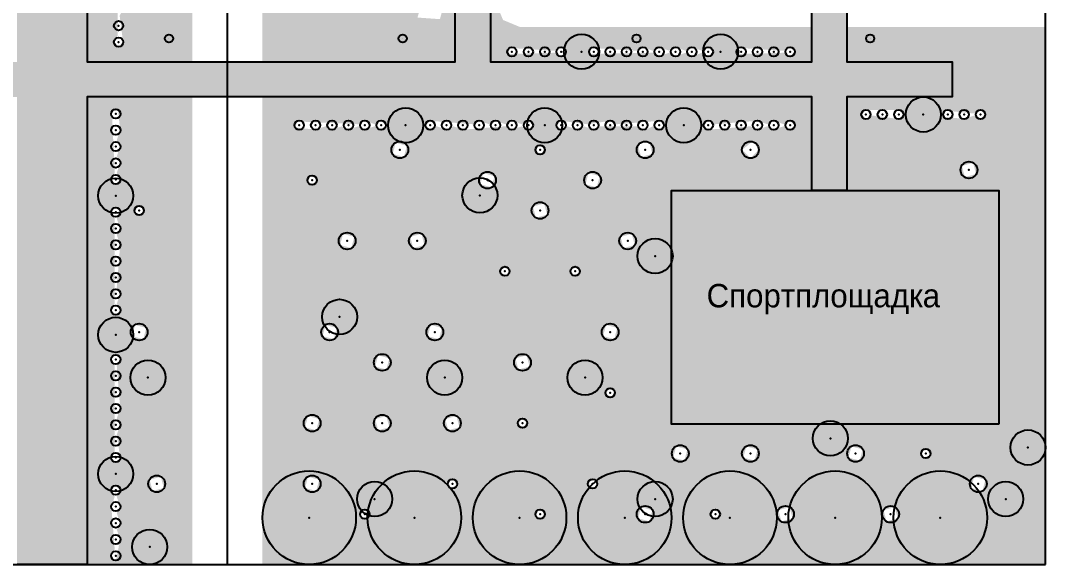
# Model space of a CAD drawing. Header units: metres. Extents: x -1 to 170, y 0 to 130.
# Drawn here: x 82.3 to 170, y 0 to 46.5 of the extents above; entities that cross this region are included whole.
import ezdxf

# ---------------------------------------------------------------- set-up
doc = ezdxf.new("R2010")
doc.units = ezdxf.units.M
for name, color, linetype in [('EXISTING_TREE_Липа мелколистная', 3, 'Continuous'), ('LABELS', 7, 'Continuous'), ('LAMPS', 2, 'Continuous'), ('NEW_BUSH', 3, 'Continuous'), ('NEW_LAWN', 82, 'Continuous'), ('NEW_TREE', 3, 'Continuous'), ('PATHS', 33, 'Continuous'), ('PLAYGROUND_SPORTS', 42, 'Continuous'), ('TERRITORY_BOUNDARY', 8, 'Continuous'), ('WATER_SUPPLY_B1', 5, 'Continuous')]:
    doc.layers.add(name, color=color, linetype=linetype)

msp = doc.modelspace()

# ---------------------------------------------------------------- hatches: boundary and pattern name
at = {"layer": 'NEW_LAWN'}
h = msp.add_hatch(color=82, dxfattribs=at)
h.paths.add_polyline_path([(104.331, 87), (104.562, 57.702), (106.796, 55.047), (109.266, 53.762), (110.982, 53.374), (112.12, 53.833), (113.021, 53.301), (118.621, 53.301), (119.5, 53.924), (119.497, 43.003), (103, 43), (103, 92), (112, 92), (112, 62), (119.5, 62), (119.5, 57.133), (117.779, 57.699), (112.723, 57.524), (110.41, 57.834), (109.18, 58.544), (107.773, 60.54), (107.699, 86.17), (106.43, 87.699), (104.68, 87.605)])
h.paths.add_polyline_path([(118.324, 47.173), (116.407, 47.312), (116.268, 46.794), (118.185, 46.656)], flags=16)
h.paths.add_polyline_path([(113.599, 49.993), (113.855, 50.948), (112.901, 51.203), (112.645, 50.249)], flags=16)
h.paths.add_polyline_path([(107.599, 49.993), (107.855, 50.948), (106.901, 51.203), (106.645, 50.249)], flags=16)
h = msp.add_hatch(color=82, dxfattribs=at)
h.paths.add_polyline_path([(97, 80), (97, 78.845), (90.5, 78.979), (90.011, 78.848), (89.521, 78), (90.608, 76.355), (90.316, 75.5), (90.608, 74.955), (90.316, 74.1), (90.608, 70.445), (90.316, 69.9), (90.608, 69.045), (90.316, 68.5), (90.694, 68.121), (91.152, 68.585), (90.781, 69.045), (91.073, 69.9), (90.781, 70.445), (91.073, 71.3), (90.781, 71.845), (91.073, 72.7), (90.781, 73.245), (91.073, 74.1), (90.781, 74.645), (90.936, 76.624), (91.435, 77.089), (97, 77.155), (97, 43), (88.01, 43), (88, 79.99)])
h.paths.add_polyline_path([(94.3, 50), (94.556, 50.954), (93.602, 51.21), (93.346, 50.255)], flags=16)
h.paths.add_polyline_path([(94.556, 60.648), (94.3, 61.602), (93.346, 61.347), (93.602, 60.392)], flags=16)
h.paths.add_polyline_path([(92.779, 68.981), (92.262, 69.12), (91.994, 68.707), (92.64, 68.463)], flags=16)
h.paths.add_polyline_path([(90.608, 65.155), (90.608, 57.845), (90.316, 57.3), (90.694, 56.921), (91.073, 57.3), (90.781, 60.955), (91.073, 61.5), (90.781, 62.045), (91.073, 65.7), (90.694, 66.079), (90.316, 65.7)], flags=16)
h.paths.add_polyline_path([(90.608, 52.555), (90.608, 45.245), (90.316, 44.7), (90.694, 44.321), (91.073, 44.7), (90.781, 46.955), (91.073, 47.5), (90.781, 48.045), (91.073, 48.9), (90.781, 52.555), (91.073, 53.1), (90.781, 53.645), (91.073, 54.5), (90.694, 54.879), (90.316, 54.5), (90.608, 53.955), (90.316, 53.1)], flags=16)
h = msp.add_hatch(color=82, dxfattribs=at)
h.paths.add_polyline_path([(122.5, 49.175), (123.586, 46.586), (125, 46), (150, 46), (150, 43.01), (122.51, 43)])
h.paths.add_polyline_path([(124.022, 43.678), (128.005, 43.781), (128.55, 43.488), (128.929, 43.867), (128.55, 44.246), (128.005, 43.954), (124.161, 44.195)], flags=16)
h.paths.add_polyline_path([(131.022, 43.678), (136.405, 43.781), (136.95, 43.488), (137.805, 43.781), (138.35, 43.488), (139.205, 43.781), (139.75, 43.488), (140.605, 43.781), (141.15, 43.488), (141.529, 43.867), (141.15, 44.246), (140.605, 43.954), (139.75, 44.246), (139.205, 43.954), (138.35, 44.246), (137.805, 43.954), (136.95, 44.246), (136.405, 43.954), (135.55, 44.246), (135.005, 43.954), (131.161, 44.195)], flags=16)
h.paths.add_polyline_path([(143.622, 43.678), (147.605, 43.781), (148.15, 43.488), (148.529, 43.867), (148.15, 44.246), (147.605, 43.954), (143.761, 44.195)], flags=16)
h = msp.add_hatch(color=82, dxfattribs=at)
h.paths.add_polyline_path([(150, 32.001), (138, 32), (138, 12), (166, 12), (166, 32), (153, 32), (153.003, 39.997), (162, 40), (162, 43), (153.006, 43.001), (153, 46), (170, 46), (170, 0), (103, 0), (103, 40), (149.99, 40)])
h.paths.add_polyline_path([(164.599, 6.292), (164.855, 7.247), (163.901, 7.502), (163.645, 6.548)], flags=16)
h.paths.add_polyline_path([(163.894, 38.585), (161.45, 38.827), (161.311, 38.31), (163.039, 38.12), (163.894, 38.412), (164.439, 38.12), (164.818, 38.499), (164.439, 38.878)], flags=16)
h.paths.add_polyline_path([(164.057, 33.405), (163.801, 34.36), (162.846, 34.104), (163.102, 33.149)], flags=16)
h.paths.add_polyline_path([(160.078, 9.306), (159.939, 9.823), (159.422, 9.685), (159.561, 9.167)], flags=16)
h.paths.add_polyline_path([(157.439, 38.878), (154.639, 38.878), (154.26, 38.499), (154.639, 38.12), (155.184, 38.412), (157.439, 38.12), (157.818, 38.499)], flags=16)
h.paths.add_polyline_path([(157.355, 3.95), (157.099, 4.904), (156.145, 4.648), (156.401, 3.694)], flags=16)
h.paths.add_polyline_path([(154.099, 8.89), (154.355, 9.845), (153.401, 10.1), (153.145, 9.146)], flags=16)
h.paths.add_polyline_path([(141.15, 37.201), (144.805, 37.493), (145.232, 37.156), (146.205, 37.493), (146.75, 37.201), (147.605, 37.493), (148.15, 37.201), (148.529, 37.579), (148.15, 37.958), (147.605, 37.666), (146.75, 37.958), (146.205, 37.666), (145.35, 37.958), (141.695, 37.666), (141.15, 37.958), (140.771, 37.579)], flags=16)
h.paths.add_polyline_path([(148.355, 3.95), (148.099, 4.904), (147.145, 4.648), (147.401, 3.694)], flags=16)
h.paths.add_polyline_path([(144.971, 36.234), (144.051, 35.476), (144.75, 34.777), (145.449, 35.476)], flags=16)
h.paths.add_polyline_path([(145.099, 8.89), (145.355, 9.845), (144.401, 10.1), (144.145, 9.146)], flags=16)
h.paths.add_polyline_path([(141.939, 3.971), (142.078, 4.488), (141.561, 4.627), (141.422, 4.11)], flags=16)
h.paths.add_polyline_path([(139.099, 8.89), (139.355, 9.845), (138.401, 10.1), (138.145, 9.146)], flags=16)
h.paths.add_polyline_path([(131.895, 37.493), (135.005, 37.493), (135.615, 37.117), (136.405, 37.493), (136.95, 37.201), (137.329, 37.579), (136.95, 37.958), (133.295, 37.666), (132.75, 37.958), (130.805, 37.666), (128.55, 37.958), (128.171, 37.579), (128.55, 37.201), (129.095, 37.493), (129.95, 37.201), (130.495, 37.493), (131.35, 37.201)], flags=16)
h.paths.add_polyline_path([(135.145, 35.825), (135.401, 34.871), (136.355, 35.127), (136.099, 36.081), (135.683, 36.259)], flags=16)
h.paths.add_polyline_path([(136.099, 3.694), (136.355, 4.648), (135.401, 4.904), (135.145, 3.95)], flags=16)
h.paths.add_polyline_path([(134.855, 27.332), (134.599, 28.287), (133.645, 28.031), (133.901, 27.077)], flags=16)
h.paths.add_polyline_path([(133.099, 19.282), (133.355, 20.237), (132.401, 20.493), (132.145, 19.538)], flags=16)
h.paths.add_polyline_path([(132.939, 14.363), (133.078, 14.881), (132.561, 15.019), (132.422, 14.502)], flags=16)
h.paths.add_polyline_path([(131.599, 32.273), (131.855, 33.227), (130.901, 33.483), (130.645, 32.528)], flags=16)
h.paths.add_polyline_path([(131.578, 6.708), (131.439, 7.225), (130.922, 7.087), (131.061, 6.569)], flags=16)
h.paths.add_polyline_path([(130.078, 24.894), (129.939, 25.412), (129.422, 25.273), (129.561, 24.756)], flags=16)
h.paths.add_polyline_path([(127.355, 29.93), (127.099, 30.885), (126.145, 30.629), (126.401, 29.675)], flags=16)
h.paths.add_polyline_path([(126.939, 35.148), (127.078, 35.665), (126.561, 35.804), (126.422, 35.287)], flags=16)
h.paths.add_polyline_path([(126.939, 3.971), (127.078, 4.488), (126.561, 4.627), (126.422, 4.11)], flags=16)
h.paths.add_polyline_path([(121.005, 37.666), (117.35, 37.958), (116.971, 37.579), (117.35, 37.201), (117.895, 37.493), (118.75, 37.201), (119.295, 37.493), (120.15, 37.201), (123.805, 37.493), (124.35, 37.201), (125.205, 37.493), (125.75, 37.201), (126.129, 37.579), (125.75, 37.958), (125.205, 37.666), (124.35, 37.958), (123.805, 37.666), (122.95, 37.958), (122.405, 37.666), (121.55, 37.958)], flags=16)
h.paths.add_polyline_path([(125.855, 16.94), (125.599, 17.895), (124.645, 17.639), (124.901, 16.684)], flags=16)
h.paths.add_polyline_path([(125.439, 11.765), (125.578, 12.283), (125.061, 12.421), (124.922, 11.904)], flags=16)
h.paths.add_polyline_path([(123.939, 24.756), (124.078, 25.273), (123.561, 25.412), (123.422, 24.894)], flags=16)
h.paths.add_polyline_path([(122.599, 32.273), (122.855, 33.227), (121.901, 33.483), (121.645, 32.528)], flags=16)
h.paths.add_polyline_path([(119.855, 11.744), (119.599, 12.698), (118.645, 12.443), (118.901, 11.488)], flags=16)
h.paths.add_polyline_path([(119.578, 6.708), (119.439, 7.225), (118.922, 7.087), (119.061, 6.569)], flags=16)
h.paths.add_polyline_path([(118.099, 19.282), (118.355, 20.237), (117.401, 20.493), (117.145, 19.538)], flags=16)
h.paths.add_polyline_path([(116.855, 27.332), (116.599, 28.287), (115.645, 28.031), (115.901, 27.077)], flags=16)
h.paths.add_polyline_path([(115.099, 34.871), (115.355, 35.825), (114.401, 36.081), (114.145, 35.127)], flags=16)
h.paths.add_polyline_path([(113.599, 16.684), (113.855, 17.639), (112.901, 17.895), (112.645, 16.94)], flags=16)
h.paths.add_polyline_path([(113.855, 11.744), (113.599, 12.698), (112.645, 12.443), (112.901, 11.488)], flags=16)
h.paths.add_polyline_path([(111.205, 37.666), (105.961, 37.907), (105.822, 37.39), (107.55, 37.201), (108.405, 37.493), (108.95, 37.201), (109.805, 37.493), (110.35, 37.201), (111.205, 37.493), (111.75, 37.201), (112.605, 37.493), (113.15, 37.201), (113.529, 37.579), (113.15, 37.958), (112.605, 37.666), (111.75, 37.958)], flags=16)
h.paths.add_polyline_path([(111.939, 3.971), (112.078, 4.488), (111.561, 4.627), (111.422, 4.11)], flags=16)
h.paths.add_polyline_path([(110.599, 27.077), (110.855, 28.031), (109.901, 28.287), (109.645, 27.332)], flags=16)
h.paths.add_polyline_path([(109.099, 19.282), (109.355, 20.237), (108.401, 20.493), (108.145, 19.538)], flags=16)
h.paths.add_polyline_path([(107.599, 11.488), (107.855, 12.443), (106.901, 12.698), (106.645, 11.744)], flags=16)
h.paths.add_polyline_path([(107.599, 6.292), (107.855, 7.247), (106.901, 7.502), (106.645, 6.548)], flags=16)
h.paths.add_polyline_path([(107.439, 32.55), (107.578, 33.067), (107.061, 33.206), (106.922, 32.688)], flags=16)
h = msp.add_hatch(color=82, dxfattribs=at)
h.paths.add_polyline_path([(97, 40), (97, 0), (88, 0), (88, 39.99)])
h.paths.add_polyline_path([(90.446, 0.233), (90.825, 2.15), (90.532, 3.005), (90.825, 3.55), (90.532, 4.405), (90.825, 4.95), (90.532, 5.805), (90.825, 6.35), (90.446, 6.729), (90.067, 6.35), (90.359, 5.805), (90.067, 4.95), (90.359, 1.295), (90.067, 0.75)], flags=16)
h.paths.add_polyline_path([(94.556, 6.548), (94.3, 7.502), (93.346, 7.247), (93.601, 6.292)], flags=16)
h.paths.add_polyline_path([(92.8, 19.282), (93.056, 20.237), (92.101, 20.493), (91.846, 19.538)], flags=16)
h.paths.add_polyline_path([(92.64, 29.952), (92.779, 30.469), (92.261, 30.608), (92.123, 30.09)], flags=16)
h.paths.add_polyline_path([(90.359, 17.005), (90.359, 9.695), (90.067, 9.15), (90.446, 8.771), (90.825, 9.15), (90.532, 11.095), (90.825, 11.95), (90.532, 12.495), (90.825, 13.35), (90.532, 17.005), (90.825, 17.55), (90.446, 17.929), (90.067, 17.55)], flags=16)
h.paths.add_polyline_path([(90.118, 38.739), (90.359, 33.495), (90.067, 32.95), (90.446, 32.571), (90.825, 32.95), (90.532, 33.495), (90.825, 34.35), (90.532, 34.895), (90.825, 35.75), (90.532, 36.295), (90.825, 37.15), (90.635, 38.878)], flags=16)
h.paths.add_polyline_path([(90.359, 29.605), (90.359, 22.295), (90.067, 21.75), (90.446, 21.371), (90.825, 21.75), (90.532, 22.295), (90.825, 23.15), (90.532, 23.695), (90.825, 27.35), (90.532, 28.205), (90.825, 28.75), (90.532, 29.605), (90.825, 30.15), (90.446, 30.529), (90.067, 30.15)], flags=16)
at = {"layer": 'PATHS'}
msp.add_hatch(color=33, dxfattribs=at).paths.add_polyline_path([(88, 40), (88, 0), (82, 0), (82, 40), (8, 40), (8, 43), (19, 43), (19, 55), (22, 55), (22, 43), (47.5, 43), (47.5, 62), (50.5, 62), (50.5, 43), (82, 43), (82, 80), (68, 80), (68, 92), (102, 92), (102, 80), (88, 80), (88, 43), (119.5, 43), (119.5, 62), (122.5, 62), (122.5, 43), (150, 43), (150, 55), (153, 55), (153, 43), (162, 43), (162, 40), (153, 40), (153, 32), (150, 32), (150, 40)])
at = {"layer": 'PLAYGROUND_SPORTS'}
msp.add_hatch(color=42, dxfattribs=at).paths.add_polyline_path([(166, 12), (138, 12), (138, 32), (166, 32)])

# ---------------------------------------------------------------- linework, layer by layer
at = {"layer": 'EXISTING_TREE_Липа мелколистная'}
for centre in [(107, 4), (116, 4), (125, 4), (134, 4), (143, 4), (152, 4), (161, 4)]:
    msp.add_circle(centre, 4, dxfattribs=at)
for p in [(107, 4), (116, 4), (125, 4), (134, 4), (143, 4), (152, 4), (161, 4)]:
    msp.add_point(p, dxfattribs=at)
at = {"layer": 'LAMPS'}
for p, q in [((95, 45), (95, 45, 5)), ((115, 45), (115, 45, 5)), ((135, 45), (135, 45, 5)), ((155, 45), (155, 45, 5))]:
    msp.add_line(p, q, dxfattribs=at)
for centre in [(95, 45, 5), (115, 45, 5), (135, 45, 5), (155, 45, 5)]:
    msp.add_circle(centre, 0.35, dxfattribs=at)
at = {"layer": 'NEW_BUSH'}
for centre, radius in [((90.694, 46.1), 0.4), ((90.694, 44.7), 0.4), ((124.35, 43.867), 0.4), ((125.75, 43.867), 0.4), ((127.15, 43.867), 0.4), ((128.55, 43.867), 0.4), ((131.35, 43.867), 0.4), ((132.75, 43.867), 0.4), ((134.15, 43.867), 0.4), ((135.55, 43.867), 0.4), ((136.95, 43.867), 0.4), ((138.35, 43.867), 0.4), ((139.75, 43.867), 0.4), ((141.15, 43.867), 0.4), ((143.95, 43.867), 0.4), ((145.35, 43.867), 0.4), ((146.75, 43.867), 0.4), ((148.15, 43.867), 0.4), ((90.446, 38.55), 0.4), ((154.639, 38.499), 0.4), ((156.039, 38.499), 0.4), ((157.439, 38.499), 0.4), ((161.639, 38.499), 0.4), ((163.039, 38.499), 0.4), ((164.439, 38.499), 0.4), ((106.15, 37.579), 0.4), ((107.55, 37.579), 0.4), ((108.95, 37.579), 0.4), ((110.35, 37.579), 0.4), ((111.75, 37.579), 0.4), ((113.15, 37.579), 0.4), ((117.35, 37.579), 0.4), ((118.75, 37.579), 0.4), ((120.15, 37.579), 0.4), ((121.55, 37.579), 0.4), ((122.95, 37.579), 0.4), ((124.35, 37.579), 0.4), ((125.75, 37.579), 0.4), ((128.55, 37.579), 0.4), ((129.95, 37.579), 0.4), ((131.35, 37.579), 0.4), ((132.75, 37.579), 0.4), ((134.15, 37.579), 0.4), ((135.55, 37.579), 0.4), ((136.95, 37.579), 0.4), ((141.15, 37.579), 0.4), ((142.55, 37.579), 0.4), ((143.95, 37.579), 0.4), ((145.35, 37.579), 0.4), ((146.75, 37.579), 0.4), ((148.15, 37.579), 0.4), ((90.446, 37.15), 0.4), ((90.446, 35.75), 0.4), ((114.75, 35.476), 0.72), ((135.75, 35.476), 0.72), ((144.75, 35.476), 0.72), ((126.75, 35.476), 0.4), ((90.446, 34.35), 0.4), ((163.451, 33.754), 0.72), ((90.446, 32.95), 0.4), ((122.25, 32.878), 0.72), ((131.25, 32.878), 0.72), ((107.25, 32.878), 0.4), ((126.75, 30.28), 0.72), ((90.446, 30.15), 0.4), ((92.451, 30.28), 0.4), ((90.446, 28.75), 0.4), ((110.25, 27.682), 0.72), ((116.25, 27.682), 0.72), ((134.25, 27.682), 0.72), ((90.446, 27.35), 0.4), ((90.446, 25.95), 0.4), ((123.75, 25.084), 0.4), ((129.75, 25.084), 0.4), ((90.446, 24.55), 0.4), ((90.446, 23.15), 0.4), ((90.446, 21.75), 0.4), ((92.451, 19.887), 0.72), ((108.75, 19.887), 0.72), ((117.75, 19.887), 0.72), ((132.75, 19.887), 0.72), ((90.446, 17.55), 0.4), ((113.25, 17.289), 0.72), ((125.25, 17.289), 0.72), ((90.446, 16.15), 0.4), ((90.446, 14.75), 0.4), ((132.75, 14.691), 0.4), ((90.446, 13.35), 0.4), ((90.446, 11.95), 0.4), ((107.25, 12.093), 0.72), ((113.25, 12.093), 0.72), ((119.25, 12.093), 0.72), ((125.25, 12.093), 0.4), ((90.446, 10.55), 0.4), ((138.75, 9.495), 0.72), ((144.75, 9.495), 0.72), ((153.75, 9.495), 0.72), ((159.75, 9.495), 0.4), ((90.446, 9.15), 0.4), ((93.951, 6.897), 0.72), ((107.25, 6.897), 0.72), ((119.25, 6.897), 0.4), ((131.25, 6.897), 0.4), ((164.25, 6.897), 0.72), ((90.446, 6.35), 0.4), ((90.446, 4.95), 0.4), ((111.75, 4.299), 0.4), ((126.75, 4.299), 0.4), ((135.75, 4.299), 0.72), ((141.75, 4.299), 0.4), ((147.75, 4.299), 0.72), ((156.75, 4.299), 0.72), ((90.446, 3.55), 0.4), ((90.446, 2.15), 0.4), ((90.446, 0.75), 0.4)]:
    msp.add_circle(centre, radius, dxfattribs=at)
for p in [(90.694, 46.1), (90.694, 44.7), (124.35, 43.867), (125.75, 43.867), (127.15, 43.867), (128.55, 43.867), (131.35, 43.867), (132.75, 43.867), (134.15, 43.867), (135.55, 43.867), (136.95, 43.867), (138.35, 43.867), (139.75, 43.867), (141.15, 43.867), (143.95, 43.867), (145.35, 43.867), (146.75, 43.867), (148.15, 43.867), (90.446, 38.55), (154.639, 38.499), (156.039, 38.499), (157.439, 38.499), (161.639, 38.499), (163.039, 38.499), (164.439, 38.499), (90.446, 37.15), (106.15, 37.579), (107.55, 37.579), (108.95, 37.579), (110.35, 37.579), (111.75, 37.579), (113.15, 37.579), (117.35, 37.579), (118.75, 37.579), (120.15, 37.579), (121.55, 37.579), (122.95, 37.579), (124.35, 37.579), (125.75, 37.579), (128.55, 37.579), (129.95, 37.579), (131.35, 37.579), (132.75, 37.579), (134.15, 37.579), (135.55, 37.579), (136.95, 37.579), (141.15, 37.579), (142.55, 37.579), (143.95, 37.579), (145.35, 37.579), (146.75, 37.579), (148.15, 37.579), (90.446, 35.75), (114.75, 35.476), (126.75, 35.476), (135.75, 35.476), (144.75, 35.476), (90.446, 34.35), (163.451, 33.754), (90.446, 32.95), (107.25, 32.878), (122.25, 32.878), (131.25, 32.878), (90.446, 30.15), (92.451, 30.28), (126.75, 30.28), (90.446, 28.75), (90.446, 27.35), (110.25, 27.682), (116.25, 27.682), (134.25, 27.682), (90.446, 25.95), (123.75, 25.084), (129.75, 25.084), (90.446, 24.55), (90.446, 23.15), (90.446, 21.75), (92.451, 19.887), (108.75, 19.887), (117.75, 19.887), (132.75, 19.887), (90.446, 17.55), (113.25, 17.289), (125.25, 17.289), (90.446, 16.15), (90.446, 14.75), (132.75, 14.691), (90.446, 13.35), (90.446, 11.95), (107.25, 12.093), (113.25, 12.093), (119.25, 12.093), (125.25, 12.093), (90.446, 10.55), (90.446, 9.15), (138.75, 9.495), (144.75, 9.495), (153.75, 9.495), (159.75, 9.495), (90.446, 6.35), (93.951, 6.897), (107.25, 6.897), (119.25, 6.897), (131.25, 6.897), (164.25, 6.897), (90.446, 4.95), (90.446, 3.55), (111.75, 4.299), (126.75, 4.299), (135.75, 4.299), (141.75, 4.299), (147.75, 4.299), (156.75, 4.299), (90.446, 2.15), (90.446, 0.75)]:
    msp.add_point(p, dxfattribs=at)
at = {"layer": 'NEW_TREE'}
for centre in [(130.3, 43.867), (142.2, 43.867), (159.539, 38.499), (115.25, 37.579), (127.15, 37.579), (139.05, 37.579), (90.446, 31.55), (121.6, 31.579), (136.6, 26.383), (109.6, 21.187), (90.446, 19.65), (93.201, 15.99), (118.6, 15.99), (130.6, 15.99), (151.6, 10.794), (168.5, 10.009), (90.446, 7.75), (112.6, 5.598), (136.6, 5.598), (166.6, 5.598), (93.35, 1.5)]:
    msp.add_circle(centre, 1.5, dxfattribs=at)
for p in [(130.3, 43.867), (142.2, 43.867), (159.539, 38.499), (115.25, 37.579), (127.15, 37.579), (139.05, 37.579), (121.6, 31.579), (90.446, 31.55), (136.6, 26.383), (109.6, 21.187), (90.446, 19.65), (93.201, 15.99), (118.6, 15.99), (130.6, 15.99), (151.6, 10.794), (168.5, 10.009), (90.446, 7.75), (112.6, 5.598), (136.6, 5.598), (166.6, 5.598), (93.35, 1.5)]:
    msp.add_point(p, dxfattribs=at)
at = {"layer": 'PATHS'}
msp.add_lwpolyline([(68, 92), (102, 92), (102, 80), (88, 80), (88, 43), (119.5, 43), (119.5, 62), (122.5, 62), (122.5, 43), (150, 43), (150, 55), (153, 55), (153, 43), (162, 43), (162, 40), (153, 40), (153, 32), (150, 32), (150, 40), (88, 40), (88, 0), (82, 0)], dxfattribs=at)
at = {"layer": 'PLAYGROUND_SPORTS'}
msp.add_lwpolyline([(166, 12), (138, 12), (138, 32), (166, 32)], close=True, dxfattribs=at)
at = {"layer": 'TERRITORY_BOUNDARY'}
msp.add_lwpolyline([(170, 0), (170, 130), (0, 130), (0, 0)], close=True, dxfattribs=at)
at = {"layer": 'WATER_SUPPLY_B1'}
msp.add_polyline3d([(100, 0, -1.8), (100, 92, -1.8)], dxfattribs=at)

# ---------------------------------------------------------------- texts
at = {"layer": 'LABELS'}
msp.add_text('Спортплощадка', height=2, dxfattribs=at).set_placement((141, 22))

doc.saveas('drawing.dxf')
